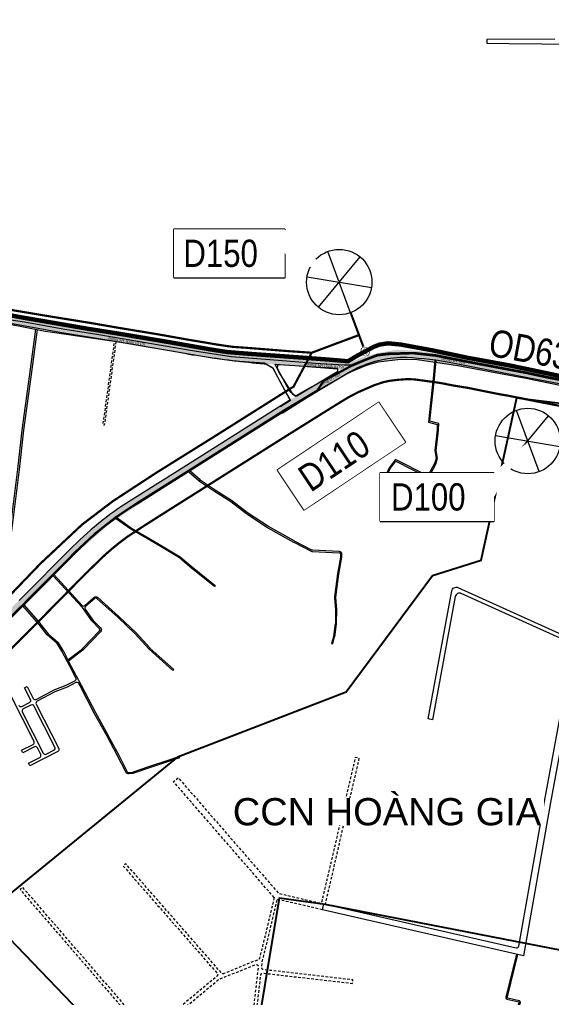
# Model space of a CAD drawing. Header units: metres. Extents: x 556238 to 587446, y 1177111 to 1219372.
# Drawn here: x 581753 to 582975, y 1201491 to 1203734 of the extents above; entities that cross this region are included whole.
import ezdxf
from ezdxf.enums import TextEntityAlignment as Align

# ---------------------------------------------------------------- set-up
doc = ezdxf.new("R2010")
doc.units = ezdxf.units.M
doc.header["$MEASUREMENT"] = 0
doc.set_wipeout_variables(frame=1)
for name, pattern in [('ACAD_ISO03W100', [30, 12, -18]), ('CONTINOUS', [0]), ('DASHED2', [0.375, 0.25, -0.125]), ('HIDDEN2', [4.7625, 3.175, -1.5875]), ('Xr_GT Ben Luc$0$ACAD_ISO05W100', [33, 24, -3, 0, -3, 0, -3]), ('Xr_Nen GT$0$MON', [10, 6, -4])]:
    doc.linetypes.add(name, pattern=pattern)
for name, color, linetype, lineweight in [('CNTV- GHI CHU', 7, 'Continuous', 13), ('CNTV-TEXT', 40, 'Continuous', 20), ('PHL_GHI CHU', 5, 'CONTINOUS', 40), ('PHL_TEXT HT', 5, 'CONTINOUS', 25), ('Pipe _Existing_PHL', 4, 'HIDDEN2', 30), ('Pipe Existing', 1, 'ACAD_ISO03W100', 60), ('PMV_TEXT', 3, 'CONTINOUS', 25), ('textsl', 250, 'Continuous', 20), ('Xr_Nen GT$0$DUONG BT-NEN BT', 38, 'Continuous', 0), ('Xr_Nen GT$0$DUONG NHUA', 38, 'Continuous', 0), ('Xr_Nen GT$0$DUONG_DA', 38, 'Xr_Nen GT$0$MON', 0), ('ống GĐ 1', 5, 'Continuous', 9)]:
    doc.layers.add(name, color=color, linetype=linetype, lineweight=lineweight)
for name, color, linetype in [('Diameter_Text', 2, 'Continuous'), ('DUONG GIAO THONG', 7, 'Continuous'), ('RANH XA', 7, 'Xr_GT Ben Luc$0$ACAD_ISO05W100'), ('van nhua 63', 8, 'Continuous'), ('VUNG CONG NGHIEP', 8, 'Continuous')]:
    doc.layers.add(name, color=color, linetype=linetype)
doc.styles.add('ARIAL', font='arial.ttf')
doc.styles.get("Standard").update_dxf_attribs({"font": 'arial.ttf'})
doc.styles.add('UTM', font='')
doc.styles.add('VNI-Helve-Condense_G', font='Vhelvcn.ttf')
doc.styles.add('Xr_Nen GT$0$Style-Times New Roman IF', font='times.ttf')
doc.styles.get('UTM').set_extended_font_data('UTM Swiss Condensed')

# ---------------------------------------------------------------- blocks, each defined once
blk = doc.blocks.new('JUNTION BASE')
at = {"layer": 'ống GĐ 1'}
blk.add_ellipse((-4.34, -3.36), major_axis=(-3, 0), ratio=0.775222, dxfattribs=at)
at = {"layer": 'textsl'}
blk.add_attdef('JUNTION', text='', height=1.5, dxfattribs=at).set_placement((-4.08, -3.46), align=Align.MIDDLE)
blk.add_wipeout([(-3.64, -1.1), (-3.54, -1.12), (-3.45, -1.14), (-3.33, -1.18), (-3.22, -1.21), (-3.12, -1.24), (-3.02, -1.28), (-2.9, -1.32), (-2.8, -1.37), (-2.68, -1.43), (-2.56, -1.49), (-2.48, -1.54), (-2.35, -1.63), (-2.27, -1.68), (-2.2, -1.74), (-2.13, -1.8), (-2.05, -1.87), (-1.98, -1.93), (-1.91, -2.01), (-1.84, -2.08), (-1.79, -2.15), (-1.74, -2.21), (-1.71, -2.26), (-1.68, -2.3), (-1.65, -2.34), (-1.61, -2.41), (-1.57, -2.48), (-1.53, -2.55), (-1.49, -2.64), (-1.45, -2.75), (-1.43, -2.81), (-1.4, -2.93), (-1.37, -3.03), (-1.36, -3.13), (-1.35, -3.22), (-1.34, -3.31), (-1.34, -3.41), (-1.35, -3.53), (-1.37, -3.69), (-1.4, -3.82), (-1.43, -3.92), (-1.46, -3.99), (-1.5, -4.1), (-1.57, -4.25), (-1.6, -4.31), (-1.65, -4.38), (-1.68, -4.44), (-1.71, -4.47), (-1.74, -4.52), (-1.77, -4.56), (-1.8, -4.6), (-1.83, -4.63), (-1.85, -4.66), (-1.89, -4.7), (-1.93, -4.74), (-2, -4.81), (-2.08, -4.89), (-2.14, -4.94), (-2.19, -4.99), (-2.26, -5.04), (-2.31, -5.08), (-2.37, -5.11), (-2.42, -5.15), (-2.45, -5.17), (-2.49, -5.19), (-2.52, -5.21), (-2.6, -5.26), (-2.65, -5.28), (-2.7, -5.31), (-2.75, -5.34), (-2.83, -5.37), (-2.91, -5.41), (-3.02, -5.45), (-3.09, -5.48), (-3.17, -5.51), (-3.26, -5.53), (-3.32, -5.55), (-3.38, -5.57), (-3.47, -5.59), (-3.55, -5.61), (-3.61, -5.62), (-3.68, -5.63), (-3.73, -5.64), (-3.81, -5.65), (-3.86, -5.66), (-3.92, -5.67), (-3.99, -5.67), (-4.07, -5.68), (-4.19, -5.69), (-4.27, -5.69), (-4.38, -5.69), (-4.43, -5.69), (-4.48, -5.69), (-4.58, -5.68), (-4.7, -5.67), (-4.81, -5.66), (-4.94, -5.64), (-5, -5.63), (-5.12, -5.61), (-5.22, -5.59), (-5.33, -5.56), (-5.42, -5.53), (-5.61, -5.47), (-5.7, -5.44), (-5.79, -5.4), (-5.88, -5.36), (-5.94, -5.33), (-6.02, -5.29), (-6.12, -5.24), (-6.23, -5.17), (-6.3, -5.12), (-6.44, -5.03), (-6.5, -4.98), (-6.56, -4.93), (-6.63, -4.87), (-6.68, -4.82), (-6.73, -4.78), (-6.78, -4.73), (-6.82, -4.67), (-6.87, -4.62), (-6.92, -4.56), (-6.97, -4.49), (-7.02, -4.42), (-7.06, -4.36), (-7.14, -4.21), (-7.17, -4.15), (-7.21, -4.06), (-7.23, -3.99), (-7.26, -3.91), (-7.28, -3.83), (-7.31, -3.72), (-7.34, -3.52), (-7.34, -3.44), (-7.34, -3.36), (-7.34, -3.29), (-7.34, -3.21), (-7.32, -3.09), (-7.29, -2.93), (-7.26, -2.83), (-7.23, -2.73), (-7.19, -2.63), (-7.14, -2.53), (-7.08, -2.41), (-7.02, -2.32), (-6.92, -2.18), (-6.87, -2.11), (-6.8, -2.03), (-6.72, -1.94), (-6.64, -1.87), (-6.54, -1.78), (-6.45, -1.71), (-6.34, -1.63), (-6.24, -1.56), (-6.17, -1.52), (-5.99, -1.42), (-5.82, -1.34), (-5.69, -1.29), (-5.6, -1.25), (-5.48, -1.21), (-5.36, -1.17), (-5.27, -1.15), (-5.16, -1.13), (-4.99, -1.09), (-4.86, -1.07), (-4.75, -1.06), (-4.65, -1.05), (-4.55, -1.04), (-4.42, -1.04), (-4.34, -1.04), (-4.17, -1.04), (-4.04, -1.05), (-3.94, -1.06), (-3.84, -1.07), (-3.71, -1.09)])
blk = doc.blocks.new('GT CHINH')
at = {"layer": 'DUONG GIAO THONG', "color": 9, "ltscale": 0.1, "const_width": 17.5}
blk.add_lwpolyline([(16311.3, 3851), (16377.5, 3840.8), (16434.3, 3830.3), (16471.2, 3823.9), (16587.1, 3803.6), (16668.3, 3789.5), (16720.8, 3782.9), (16854.4, 3759.8), (16946, 3753.3), (17016.4, 3749.1), (17120.2, 3739.6), (17152.3, 3753), (17191.9, 3763.2), (17228, 3769.5), (17274, 3767.3), (17361.8, 3754.2), (17479.9, 3732.2), (17635.6, 3700.9)], dxfattribs=at)
at = {"layer": 'DUONG GIAO THONG', "color": 9, "ltscale": 5, "const_width": 17.5}
blk.add_lwpolyline([(17726.6, 3682.4), (17510.9, 3723.6), (17357.4, 3752.9), (17301.5, 3762.1), (17243.5, 3765.8), (17187.4, 3760.8), (17121.6, 3735.3), (17036.3, 3686.1), (16857.2, 3575), (16689.1, 3469), (16566.8, 3388.9), (16489.6, 3321.5), (16366.3, 3197.5), (16210.7, 3043.5), (16116.5, 2950.9), (16032.2, 2867.9), (15817, 2634), (15489.6, 2258.2), (15304.7, 2046.4), (14984.9, 1681.4), (14545.7, 1173.5), (14299.7, 892.5), (14082.3, 644.4)], dxfattribs=at)
blk = doc.blocks.new('DONG HO')
at = {"lineweight": 0, "ltscale": 5}
for points in [[(-37.5, -65), (37.5, 65)], [(37.5, -65), (-37.5, 65)], [(-75, 0), (75, 0)]]:
    blk.add_lwpolyline(points, dxfattribs=at)
blk.add_circle((0, 0), 75, dxfattribs=at)

msp = doc.modelspace()

# ---------------------------------------------------------------- linework, layer by layer
at = {"layer": 'Xr_Nen GT$0$DUONG BT-NEN BT', "flags": 128}
for points in [[(582706.82554, 1202952.77327), (582702.972, 1202910.84487), (582696.54132, 1202855.26472), (582691.90599, 1202810.49436), (582712.45841, 1202805.04987), (582712.03643, 1202792.8245), (582706.74572, 1202745.45248), (582709.94654, 1202728.02448), (582706.91772, 1202717.23906), (582690.71898, 1202687.15756), (582616.29162, 1202725.06935), (582601.85521, 1202706.00431), (582587.73514, 1202674.75117), (582590.46907, 1202673.51599), (582604.45036, 1202704.46198), (582617.16744, 1202721.25644), (582691.97011, 1202683.15347), (582709.71633, 1202716.10868), (582713.02276, 1202727.88266), (582709.77629, 1202745.55922), (582715.03067, 1202792.60594), (582715.53915, 1202807.33724), (582695.15425, 1202812.73735), (582699.52351, 1202854.93783), (582705.95617, 1202910.53514), (582709.79922, 1202952.34935)], [(581976.40875, 1202591.57497), (582010.59458, 1202567.69445), (582049.70738, 1202544.47713), (582083.86365, 1202524.74875), (582121.94644, 1202502.0831), (582146.42429, 1202481.05477), (582202.6102, 1202435.70866), (582200.72607, 1202433.37413), (582144.50431, 1202478.74916), (582120.18873, 1202499.6381), (582082.34619, 1202522.16076), (582048.19143, 1202541.88827), (582008.96769, 1202565.17144), (581973.8382, 1202589.71115)]]:
    msp.add_lwpolyline(points, dxfattribs=at)
for points in [[(582141.73971, 1202697.02232), (582165.69669, 1202675.97012, 0.0332667449), (582166.38216, 1202675.4442), (582200.88233, 1202652.4476, 0.0046109063), (582200.98269, 1202652.38204), (582238.13756, 1202628.59373, -0.0208142623), (582238.37611, 1202628.42661), (582274.75343, 1202600.61517, 0.0172044313), (582275.11782, 1202600.35595), (582322.81002, 1202568.84145, 0.0186901437), (582323.22503, 1202568.58897), (582382.58656, 1202535.44917, 0.008359652), (582382.77807, 1202535.34642), (582422.94312, 1202514.65342, 0.1081394778), (582425.62863, 1202513.93818), (582487.02526, 1202511.18272, -0.4235750885), (582490.35804, 1202507.41803), (582489.90166, 1202501.47993, -0.0227520463), (582489.86285, 1202501.16394), (582483.33568, 1202462.60731, 0.0085322322), (582483.30239, 1202462.388), (582476.25716, 1202409.95643, 0.0537121011), (582476.22061, 1202408.56442), (582478.54749, 1202379.92598, -0.0224008366), (582478.55886, 1202379.61274), (582478.30022, 1202349.24302, -0.0349590037), (582478.26193, 1202348.7557), (582473.78669, 1202318.79934, -0.0292534549), (582473.70268, 1202318.39886), (582469.43775, 1202302.70044), (582472.33281, 1202301.91391), (582476.59774, 1202317.61233, 0.0292534549), (582476.75376, 1202318.35608), (582481.229, 1202348.31244, 0.0349590037), (582481.30011, 1202349.21747), (582481.55875, 1202379.58719, 0.0224008365), (582481.53764, 1202380.16893), (582479.21076, 1202408.80737, -0.0537121011), (582479.23044, 1202409.55692), (582486.27567, 1202461.98848, -0.0085322322), (582486.29359, 1202462.10657), (582492.82077, 1202500.6632, 0.0227520463), (582492.89284, 1202501.25003), (582493.34922, 1202507.18814, 0.4235750885), (582487.15976, 1202514.1797), (582425.76313, 1202516.93516, -0.1081394778), (582424.31709, 1202517.32029), (582384.15204, 1202538.01329, -0.008359652), (582384.04892, 1202538.06862), (582324.68739, 1202571.20842, -0.0186901437), (582324.46393, 1202571.34437), (582276.77172, 1202602.85887, -0.0172044313), (582276.57551, 1202602.99845), (582240.19819, 1202630.80989, 0.0208142623), (582239.75516, 1202631.12026), (582202.60029, 1202654.90857, -0.0046109063), (582202.54625, 1202654.94387), (582168.04608, 1202677.94047, -0.0332667449), (582167.67698, 1202678.22366), (582144.39108, 1202698.68615)], [(581864.13135, 1202265.37374), (581897.44478, 1202290.83219, 0.0369040656), (581897.83052, 1202291.17484), (581937.0775, 1202331.59174, 0.4082637945), (581937.05542, 1202336.4908), (581919.99819, 1202353.74263, -0.0419397982), (581919.30037, 1202354.57805), (581897.61104, 1202385.47462, 0.0929083915), (581896.29289, 1202386.76164, -0.0601524234), (581895.10941, 1202387.77542), (581830.38774, 1202458.32875)], [(581832.50463, 1202460.45902), (581897.32013, 1202389.80341, 0.4074866843), (581902.20528, 1202389.53644), (581924.0839, 1202408.69816, -0.3802789555), (581932.72174, 1202408.63348), (581981.27333, 1202364.80908, -0.0058596822), (581981.38522, 1202364.70569), (582020.84609, 1202327.37183, -0.0196472406), (582021.20295, 1202327.00659), (582052.1561, 1202292.73119, 0.027160905), (582052.4257, 1202292.46343), (582107.44673, 1202243.45456), (582105.45134, 1202241.21438), (582050.4303, 1202290.22325, -0.027160905), (582049.92962, 1202290.72052), (582018.97647, 1202324.99592, 0.0196472406), (582018.78432, 1202325.19259), (581979.32344, 1202362.52645, 0.0058596822), (581979.26319, 1202362.58212), (581930.71161, 1202406.40651, 0.3802789555), (581926.06047, 1202406.44134), (581904.97617, 1202387.97532, 0.3831447079), (581904.17812, 1202381.34117), (581921.75576, 1202356.30172, 0.0419397982), (581922.13151, 1202355.85188), (581939.18874, 1202338.60006, -0.4082637945), (581939.22974, 1202329.5018), (581899.98276, 1202289.0849, -0.0369040656), (581899.26638, 1202288.44854), (581865.54628, 1202262.67931)], [(582893.92198, 1201590.15767), (582869.66681, 1201491.41469, 0.4160803552), (582872.25251, 1201487.17557), (582899.38528, 1201480.69365, -0.4178454689), (582899.75394, 1201480.08515), (582863.34983, 1201335.63966, -0.0022880502), (582863.34869, 1201335.63523), (582836.91306, 1201234.65223, 0.016853915), (582836.86104, 1201234.42215), (582823.39649, 1201163.88927, 0.0207476363), (582823.35392, 1201163.60206), (582815.43999, 1201088.97357)], [(582896.84664, 1201589.48789), (582872.94031, 1201492.16505, 0.4160803552), (582874.41785, 1201489.7427), (582900.08236, 1201483.61154, -0.4178454688), (582902.66298, 1201479.35199), (582866.25886, 1201334.9065, -0.0022880502), (582866.25089, 1201334.87548), (582839.81526, 1201233.89249, 0.016853915), (582839.80783, 1201233.85962), (582826.34327, 1201163.32673, 0.0207476363), (582826.33719, 1201163.2857), (582818.41196, 1201088.55065)]]:
    msp.add_lwpolyline(points, format="xyb", dxfattribs=at)
at = {"layer": 'Xr_Nen GT$0$DUONG NHUA', "flags": 128}
for points in [[(582981.97206, 1203688.96988), (582825.74344, 1203688.56679), (582825.94506, 1203679.70103), (582876.89891, 1203679.2005), (582952.37706, 1203678.89458), (583048.89679, 1203677.97568, -0.3373999867)], [(581789.58922, 1203023.6766), (581775.85236, 1202920.3846, -0.000574307), (581775.85144, 1202920.37777), (581758.54826, 1202792.51782, 0.0062803064), (581758.52687, 1202792.34329), (581748.6692, 1202702.58908, -0.0037702894), (581748.66392, 1202702.54415), (581734.11404, 1202586.25578, -0.0037353896), (581734.10814, 1202586.21135), (581722.72577, 1202505.0964, -0.0011989192), (581722.72373, 1202505.08216), (581718.65679, 1202477.07629, 0.0181507409), (581718.60208, 1202476.5712), (581714.75954, 1202423.00696, -0.0272959664), (581714.71834, 1202422.68226), (581705.96117, 1202374.76766, 0.2086727148), (581707.24127, 1202369.31693), (581712.80598, 1202361.8758)], [(581793.53002, 1203022.9666), (581779.81745, 1202919.85728, -0.000574307), (581779.81531, 1202919.84135), (581762.51213, 1202791.98139, 0.0062803064), (581762.50296, 1202791.90659), (581752.64529, 1202702.15239, -0.0037702894), (581752.63298, 1202702.04754), (581738.08309, 1202585.75918, -0.0037353896), (581738.06933, 1202585.6555), (581726.68696, 1202504.54055, -0.0011989192), (581726.68221, 1202504.50732), (581722.61527, 1202476.50145, 0.0181507409), (581722.59182, 1202476.28498), (581718.74928, 1202422.72075, -0.0272959664), (581718.65316, 1202421.96311), (581709.89599, 1202374.0485, 0.2086727148), (581710.44461, 1202371.71248), (581715.67547, 1202364.71776)], [(581731.24164, 1203035.50268, 0.016097196), (581823.74977, 1203017.89066), (581991.4744, 1202993.046), (582132.4232, 1202968.54829, 0.0161710913), (582278.63916, 1202947.98095, 0.0097046267), (582314.9129, 1202944.78063), (582318.25679, 1202944.55811, -0.110460671), (582319.51297, 1202944.18806), (582332.69117, 1202936.87707, -0.1432125015), (582333.87526, 1202935.67964), (582372.9064, 1202863.43023, -0.4012868914), (582371.80843, 1202859.43064), (582352.95485, 1202848.13835), (582136.62135, 1202711.48528), (582016.74856, 1202636.26061, 0.0608302598), (581875.82025, 1202525.28778), (581752.54051, 1202401.22917)], [(583032.65581, 1202891.1852), (582947.81918, 1202907.33649), (582837.41442, 1202928.45341), (582748.40457, 1202945.65934, 0.0381372123), (582642.05139, 1202958.82881, 0.11267922), (582527.59668, 1202934.27066), (582512.21104, 1202926.07318), (582360.8, 1202835.386), (582144.598, 1202698.816), (582024.61148, 1202623.51996, 0.0608686591), (581886.43978, 1202514.73492), (581763.118, 1202390.634), (581628.435, 1202257.243), (581429.107, 1202061.129), (581214.137, 1201827.51), (581045.709, 1201634.661), (580891.90044, 1201457.67471)], [(582356.56176, 1202831.18084), (582451.83037, 1202891.6509), (582505.69554, 1202922.22879), (582528.85374, 1202932.69064), (582551.76553, 1202941.92171), (582576.31312, 1202949.08332), (582627.64289, 1202955.38988), (582666.01476, 1202954.61582), (582759.42166, 1202940.3554), (582857.64771, 1202922.34511), (582915.67457, 1202911.42527), (582997.21327, 1202894.43299), (583108.84278, 1202873.3874, -0.2004383225), (583124.902, 1202862.82046), (583123.89088, 1202846.50389), (583108.26547, 1202756.05482), (583091.80368, 1202668.30064), (583080.44967, 1202604.31722)], [(583017.954, 1202304.5395), (582767.50262, 1202417.71659, 0.48650014), (582753.55355, 1202410.43411), (582700.98686, 1202128.07873), (582691.15578, 1202129.909), (582745.86708, 1202423.78384, -0.48650014), (582759.81614, 1202431.06632), (583015.05301, 1202315.72671, 0.4879331423)], [(581763.46895, 1202390.98717), (581800.57716, 1202348.44599, -0.0130758764), (581800.79383, 1202348.18408), (581819.01597, 1202324.94557, 0.0459102084), (581819.45633, 1202324.47923), (581840.75426, 1202305.71295, -0.0727933567), (581841.97166, 1202304.27688), (581852.76986, 1202286.97066, -0.0185753058), (581853.01004, 1202286.55185), (581871.98787, 1202250.41272, 0.000992114), (581871.99435, 1202250.40044), (581894.70823, 1202207.56069, -0.0024876006), (581894.73824, 1202207.5034), (581927.43934, 1202144.31588, 0.0078549208), (581927.49141, 1202144.21903), (581956.87749, 1202091.55869, -0.0052343987), (581956.94255, 1202091.43916), (581980.0353, 1202047.9407, -0.0012576902), (581980.05056, 1202047.91178), (582000.61202, 1202008.7064, 0.3044723516), (582004.04167, 1202006.84759), (582011.88157, 1202007.59022, 0.0576397301), (582012.66825, 1202007.75756), (582050.29214, 1202020.42424, -0.0009624431), (582050.31587, 1202020.43217), (582094.0675, 1202034.97456, 0.0007001834), (582094.07679, 1202034.97767), (582119.19079, 1202043.40336), (582120.14501, 1202040.55917), (582095.03102, 1202032.13347, -0.0007001834), (582095.01375, 1202032.1277), (582051.26213, 1202017.58532, 0.0009624431), (582051.24935, 1202017.58104), (582013.62546, 1202004.91437, -0.0576397301), (582012.16448, 1202004.60359), (582004.32457, 1202003.86096, -0.3044723516), (581997.95523, 1202007.31303), (581977.39378, 1202046.51841, 0.0012576901), (581977.38556, 1202046.53398), (581954.29281, 1202090.03245, 0.0052343987), (581954.25777, 1202090.09681), (581924.87169, 1202142.75715, -0.0078549208), (581924.77499, 1202142.93702), (581892.0739, 1202206.12453, 0.0024876006), (581892.05774, 1202206.15538), (581889.51409, 1202210.95285, 0.4120590993), (581882.78701, 1202213.04528), (581862.44273, 1202202.44975), (581834.58167, 1202191.92117), (581793.48808, 1202170.24074, 0.4098910172), (581791.36494, 1202163.55095), (581843.03928, 1202061.99708, -0.4142135624), (581840.85052, 1202055.27329), (581776.68203, 1202022.622), (581773.73426, 1202028.41516), (581799.61624, 1202041.58486, 0.4142135624), (581801.805, 1202048.30865), (581794.03238, 1202063.58392, 0.4142135624), (581787.3086, 1202065.77267), (581760.70223, 1202052.23438), (581757.75446, 1202058.02754), (581784.36083, 1202071.56583, 0.4142135624), (581786.54958, 1202078.28962), (581731.52476, 1202186.42808)], [(581751.90353, 1202160.71123, 0.4142135624), (581758.62732, 1202158.52248), (581776.41497, 1202167.57349, 0.4142135624), (581778.60372, 1202174.29727), (581764.86012, 1202201.30713), (581770.65327, 1202204.2549), (581784.56165, 1202176.92123, 0.41854936), (581791.35105, 1202174.76647), (581832.52344, 1202196.48847), (581860.39698, 1202207.02177), (581880.37948, 1202217.42889, 0.4163713126), (581882.48737, 1202224.20567), (581869.34386, 1202248.99513, -0.000992114), (581869.33182, 1202249.01794), (581850.35399, 1202285.15708, 0.0185753058), (581850.22466, 1202285.38259), (581839.42646, 1202302.68881, 0.0727933567), (581838.77094, 1202303.46208), (581817.47301, 1202322.22835, -0.0459102084), (581816.65521, 1202323.09441), (581798.43307, 1202346.33293, 0.0130758764), (581798.3164, 1202346.47395), (581761.33577, 1202388.86886)], [(583031.84252, 1202260.2245), (582972.65699, 1201938.2619), (582909.9804, 1201586.48012), (582448.63015, 1201692.1343), (582451.7554, 1201705.78102), (582893.65831, 1201604.58048, 0.4285829884), (582899.69695, 1201608.57728), (582958.88077, 1201940.75535), (583018.07025, 1202262.73939)]]:
    msp.add_lwpolyline(points, format="xyb", dxfattribs=at)
for points in [[(581588.88336, 1203047.83578), (581675.72058, 1203046.42502), (581698.04353, 1203044.12204), (581845.89405, 1203016.8837), (581977.27036, 1202995.57187), (582195.575, 1202958.51553), (582246.66689, 1202951.37862), (582314.68401, 1202946.9902), (582335.59798, 1202934.36248), (582349.51047, 1202907.01191), (582375.19915, 1202860.2773), (582352.22309, 1202845.54509)], [(583068.16422, 1202895.27663), (582967.45169, 1202914.55779), (582912.37265, 1202926.26346), (582790.20622, 1202949.17255), (582708.81932, 1202964.95296), (582657.24371, 1202970.70088), (582599.07927, 1202968.69627), (582574.48176, 1202965.62408), (582552.66135, 1202957.5968), (582514.11294, 1202941.52329), (582498.86132, 1202941.15161), (582432.72593, 1202945.50148), (582327.8394, 1202953.69234), (582239.28322, 1202960.88657), (582154.6693, 1202973.50862), (582078.73664, 1202986.71972), (581930.394, 1203011.77405), (581857.41275, 1203023.39791), (581764.41614, 1203040.06186), (581660.17331, 1203055.44223), (581589.16623, 1203056.78745)]]:
    msp.add_lwpolyline(points, dxfattribs=at)
for points in [[(582385.35197, 1202940.40145), (582483.2265, 1202933.11642), (582483.2265, 1202925.38113), (582419.16451, 1202888.38813), (582390.11168, 1202871.4419, -0.4651741207), (582381.59353, 1202874.48156), (582348.1831, 1202925.89757), (582339.98837, 1202943.58923)], [(582386.46744, 1202870.49748), (582374.28632, 1202880.3037, -0.0997496869), (582373.52811, 1202881.21464), (582346.15165, 1202931.89042, -0.1302366401), (582345.79189, 1202933.38449), (582345.94517, 1202940.12953, -0.4184087887), (582349.05544, 1202943.05932), (582349.03661, 1202943.06002, 0.0038465545), (582349.03661, 1202943.06002), (582480.7405, 1202934.66029, -0.41724401), (582483.54134, 1202931.44449), (582483.26128, 1202927.66814, -0.2439550125), (582481.81099, 1202925.31634), (582389.89019, 1202870.26066, -0.3141222185)], [(581759.38633, 1202146.00553), (581807.59816, 1202051.25642, 0.4142135624), (581814.32195, 1202049.06766), (581832.1096, 1202058.11867, 0.4142135624), (581834.29835, 1202064.84246), (581786.08653, 1202159.59157, 0.4142135624), (581779.36274, 1202161.78033), (581761.57509, 1202152.72932, 0.4142135624)]]:
    msp.add_lwpolyline(points, format="xyb", close=True, dxfattribs=at)
at = {"layer": 'Xr_Nen GT$0$DUONG_DA', "flags": 128}
for points in [[(581974.37151, 1202995.57941), (581959.01497, 1202883.88934), (581947.8188, 1202803.61454), (581944.84756, 1202804.02895), (581956.04333, 1202884.30087), (581971.40373, 1202996.01902)], [(582310.61105, 1201572.75126), (582310.61105, 1201572.75126), (582345.08778, 1201715.84662)], [(582448.63015, 1201692.1343), (582345.08778, 1201715.84662)]]:
    msp.add_lwpolyline(points, dxfattribs=at)
for points in [[(582337.8671, 1201720.03132), (582106.83859, 1201985.96747), (582117.4074, 1201995.14899), (582348.18706, 1201729.49928), (582442.07099, 1201708.01229, 0.4131655219), (582448.05645, 1201711.75333), (582524.91604, 1202042.13635), (582532.70796, 1202040.32365), (582454.71948, 1201705.08808)], [(582337.8671, 1201720.03132), (582304.39777, 1201581.11717, -0.2418201643), (582301.41608, 1201577.65491), (582222.58428, 1201545.68245, -0.3192816485), (582216.9457, 1201547.01932), (581997.22711, 1201797.58601), (581991.21213, 1201792.31155), (582206.88331, 1201546.36051, -0.42241185), (582206.31429, 1201539.21407), (582075.90264, 1201431.14401, -0.4069315375), (582027.44356, 1201435.225), (581760.39304, 1201743.51373), (581754.34624, 1201738.27578), (582021.39676, 1201429.98705, 0.4070194235), (582080.99822, 1201424.97674), (582209.56365, 1201531.51687, -0.0768211463), (582210.87479, 1201532.30039), (582294.36174, 1201566.16089, -0.5692829988), (582301.20849, 1201560.95867), (582273.70339, 1201320.74572), (582281.65146, 1201319.83564), (582307.12111, 1201542.27217, -0.4142135624), (582312.65745, 1201546.67092), (582517.51121, 1201523.21455), (582518.42129, 1201531.16262), (582313.56752, 1201554.61898, -0.4142135624), (582309.16878, 1201560.15532), (582310.61105, 1201572.75126)]]:
    msp.add_lwpolyline(points, format="xyb", dxfattribs=at)
msp.add_lwpolyline([(582220.31969, 1201536.13104), (582220.31969, 1201536.13104)], close=True, dxfattribs=at)

# ---------------------------------------------------------------- texts
at = {"layer": 'Xr_Nen GT$0$DUONG NHUA', "char_height": 6, "attachment_point": 1, "style": 'Xr_Nen GT$0$Style-Times New Roman IF'}
for s, insert, rotation in [('đường Mỹ Hạnh (ĐT9)', (581957.05087, 1203006.77991), 350.24757127), ('đường ĐT 824', (582722.76956, 1202960.00966), 349.55177953), ('đường Mỹ Hạnh (ĐT9)', (582412.17135, 1202946.53019), 355.53157164), ('đường ĐT 824', (582440.5848, 1202897.60901), 28.7628578)]:
    msp.add_mtext_dynamic_manual_height_columns(s, width=101.0570395, gutter_width=5, heights=[0], dxfattribs=dict(at, insert=insert, rotation=rotation))

# ---------------------------------------------------------------- next in the draw order: block references
at = {"layer": 'DUONG GIAO THONG'}
msp.add_blockref('GT CHINH', (565391.56753, 1199198.47471), dxfattribs=at)

# ---------------------------------------------------------------- next in the draw order: linework, layer by layer
at = {"layer": 'PMV_TEXT', "color": 7}
for points in [[(582107.70795, 1203142.62439), (582362.24531, 1203142.62439), (582362.24531, 1203252.62439), (582107.70795, 1203252.62439)], [(582581.10088, 1202583.76553), (582842.35212, 1202583.76553), (582842.35212, 1202693.76553), (582581.10088, 1202693.76553)]]:
    msp.add_lwpolyline(points, close=True, dxfattribs=at)
at = {"layer": 'VUNG CONG NGHIEP', "ltscale": 5}
msp.add_polyline3d([(583232.22875, 1202825.46737, 0), (583263.82763, 1202604.44365, 0), (583136.08761, 1201571.48523, 0), (582455.19598, 1201703.95287, 0), (582349.58108, 1201718.77955, 0), (582284.54073, 1201326.89317, 0), (581982.37557, 1201363.21652, 0), (581675.1671, 1201682.35362, 0), (582117.96027, 1202044.01265, 0), (582502.9827, 1202191.7641, 0), (582701.29298, 1202459.01264, 0), (582813.16745, 1202494.38121, 0), (582894.76714, 1202866.47045, 0), (583232.22875, 1202825.46737, 0)], close=True, dxfattribs=at)

# ---------------------------------------------------------------- next in the draw order: block references
at = {"layer": 'PHL_GHI CHU', "color": 5, "linetype": 'DASHED2', "rotation": 350.4839075421438}
for p in [(582487.22916, 1203131.9777), (582920.13992, 1202767.40839)]:
    msp.add_blockref('DONG HO', p, dxfattribs=at)
at = {"layer": 'van nhua 63', "ltscale": 50, "xscale": 3.495496964329035, "yscale": 3.495496964329035, "zscale": 3.495496964329035, "rotation": 298.2389741491421}
msp.add_blockref('JUNTION BASE', (582564.3092, 1202964.82704), dxfattribs=at).add_auto_attribs({'JUNTION': 'DMA'})

# ---------------------------------------------------------------- next in the draw order: texts
at = {"layer": 'Diameter_Text', "color": 1, "style": 'UTM'}
msp.add_text('OD630', height=62.5, rotation=349.63874501, dxfattribs=at).set_placement((582823.99274, 1202945.19013, -1.937), align=Align.BOTTOM_LEFT)

# ---------------------------------------------------------------- next in the draw order: linework, layer by layer
at = {"layer": 'Pipe _Existing_PHL', "color": 5, "linetype": 'DASHED2', "ltscale": 500, "const_width": 5, "flags": 128}
for points in [[(578621.9766, 1203523.17916), (578669.13791, 1203521.18088), (578707.34932, 1203518.62651), (578725.89174, 1203516.33597), (578751.70812, 1203511.15763), (578769.12598, 1203505.93196), (578783.4415, 1203498.63243), (578797.1853, 1203488.75869), (578811.7291, 1203475.55811), (578841.08339, 1203449.45325), (578859.69926, 1203433.43884), (578886.63073, 1203414.42712), (578898.66959, 1203406.54273), (578914.49562, 1203397.03721), (578922.86966, 1203392.3521), (578937.47068, 1203386.02803), (578946.08561, 1203383.31882), (578973.47789, 1203377.88157), (579025.08117, 1203368.21303), (579080.5357, 1203358.85164), (579102.65566, 1203354.42297), (579115.38334, 1203352.3435), (579160.04406, 1203343.01256), (579219.18229, 1203326.27791), (579281.96792, 1203308.62369), (579323.35517, 1203297.91191), (579341.71278, 1203293.62706), (579387.80651, 1203283.18023), (579448.46907, 1203270.25524), (579496.7001, 1203262.1471), (579550.41915, 1203252.98304), (579600.99475, 1203243.46057), (579632.32236, 1203238.02631), (579650.76815, 1203235.11988), (579661.12686, 1203233.90221), (579673.65071, 1203232.45025), (579720.09367, 1203226.89073), (579778.72197, 1203220.11732), (579834.92842, 1203215.13203), (579904.76372, 1203208.18552), (579949.67048, 1203204.2913), (580000.84895, 1203199.55127), (580047.10002, 1203195.21216), (580111.39855, 1203188.86401), (580162.81875, 1203184.37322), (580205.51029, 1203181.37312), (580264.65346, 1203177.49268), (580298.38194, 1203175.39086), (580315.75502, 1203174.65007), (580365.61876, 1203172.41829), (580407.10589, 1203170.48831), (580455.13995, 1203169.0731), (580493.2691, 1203167.54911), (580504.05258, 1203166.53888), (580515.71696, 1203165.42119), (580529.73553, 1203161.57785), (580566.12118, 1203151.68806), (580625.64228, 1203135.34609), (580668.6807, 1203123.44251), (580694.03458, 1203116.21596), (580718.00607, 1203109.38343), (580769.13988, 1203096.17873), (580827.25903, 1203080.70623), (580859.34, 1203071.7582), (580868.37198, 1203068.62957), (580875.3706, 1203066.27949), (580915.86863, 1203055.38552), (580943.52107, 1203047.4398), (580951.05637, 1203046.74699), (580962.62045, 1203047.03263), (580967.81926, 1203047.63361), (580971.73606, 1203048.26573), (580984.81032, 1203051.58373), (580997.47899, 1203055.26775), (581027.30966, 1203066.70836), (581050.57772, 1203074.6434), (581070.12443, 1203080.27627), (581086.63042, 1203082.62392), (581099.3803, 1203083.03159), (581172.90651, 1203078.78286), (581247.90566, 1203075.15943), (581297.69965, 1203074.68394), (581376.8391, 1203075.12061), (581459.73243, 1203076.57285), (581486.12172, 1203076.5585), (581556.5815, 1203076.78447), (581631.64421, 1203078.01926), (581653.84685, 1203078.60545), (581664.57916, 1203078.23202), (581681.27155, 1203076.46704), (581697.56482, 1203074.60758), (581743.43916, 1203066.47844), (581829.69137, 1203052.14074), (581917.63982, 1203037.94629), (581972.73609, 1203028.40587), (582073.67539, 1203011.68841), (582139.80618, 1202999.92852), (582181.69375, 1202992.97148), (582203.96282, 1202989.09702), (582223.74548, 1202986.04892), (582243.13522, 1202983.38679), (582273.91976, 1202981.25458), (582362.69601, 1202974.15523), (582423.90637, 1202969.89631), (582532.6077, 1203010.50327)], [(582542.60823, 1202983.73273), (582513.47498, 1203061.71992)]]:
    msp.add_lwpolyline(points, dxfattribs=at)
at = {"layer": 'RANH XA', "color": 210, "ltscale": 5, "const_width": 10, "flags": 128}
msp.add_lwpolyline([(571893.04626, 1203945.43776), (571893.2337, 1203927.84527), (571893.27241, 1203880.43489), (571893.28362, 1203865.96713), (571890.63556, 1203808.29271), (571890.14103, 1203797.51937), (571862.52023, 1203795.88706), (571861.59901, 1203788.83893), (571858.69485, 1203766.67812), (571852.99761, 1203723.20503), (571833.62725, 1203722.09819), (571831.92149, 1203721.63352), (571841.60512, 1203712.66459), (571891.77157, 1203666.89086), (571918.04344, 1203636.48476), (571957.4114, 1203599.63273), (571984.03144, 1203570.54348), (571997.30929, 1203556.33186), (572009.57765, 1203533.33672), (572036.77381, 1203476.84725), (572061.13582, 1203419.22905), (572083.10792, 1203368.70715), (572105.76938, 1203319.19633), (572128.02259, 1203278.85145), (572147.52092, 1203238.30243), (572167.86505, 1203197.74932), (572187.57637, 1203157.61668), (572207.50376, 1203118.34132), (572218.67602, 1203095.19894), (572228.90165, 1203073.33162), (572248.38603, 1203028.75256), (572267.23909, 1202984.38602), (572289.26455, 1202936.83137), (572303.67095, 1202895.02424), (572318.23896, 1202872.08744), (572325.3944, 1202855.52651), (572326.56329, 1202845.06799), (572328.02355, 1202844.09561), (572328.95087, 1202843.49745), (572393.33655, 1202801.94175), (572427.4454, 1202779.92645), (572450.51236, 1202765.03883), (572459.36226, 1202759.33625), (572472.35162, 1202750.96605), (572525.98104, 1202716.40937), (572530.63258, 1202713.41256), (572534.27892, 1202711.05408), (572539.96054, 1202707.37788), (572562.20075, 1202692.5143), (572588.72192, 1202674.78979), (572615.38981, 1202656.96594), (572629.73686, 1202647.37867), (572662.35071, 1202623.20758), (572679.19902, 1202610.72278), (572679.21365, 1202610.71195), (572705.53588, 1202592.45186), (572805.86774, 1202523.93955), (572795.75574, 1202499.5331), (572883.55026, 1202441.46942), (572991.80743, 1202385.1528), (573081.0731, 1202341.45824), (573119.44715, 1202328.43041), (573158.88984, 1202312.52461), (573228.42399, 1202272.47199), (573251.46149, 1202261.04269), (573288.33289, 1202247.62068), (573299.01342, 1202234.24835), (573313.92505, 1202224.95764), (573356.52236, 1202214.45682), (573398.12705, 1202206.45088), (573500.36742, 1202185.72107), (573556.7003, 1202175.52226), (573610.51888, 1202162.94221), (573626.76659, 1202160.69059), (573624.11774, 1202164.95715), (573615.79874, 1202180.78307), (573606.7443, 1202208.50807), (573598.72138, 1202234.91383), (573590.16107, 1202262.32969), (573578.8538, 1202292.34274), (573569.31261, 1202324.57091), (573562.83697, 1202345.972), (573551.27099, 1202376.47758), (573533.73496, 1202428.66993), (573522.87886, 1202458.78785), (573520.13071, 1202478.70907), (573519.26719, 1202497.84482), (573518.71529, 1202516.04701), (573516.10491, 1202552.07419), (573516.13974, 1202566.17387), (573514.6953, 1202589.33513), (573514.07384, 1202612.56134), (573508.51192, 1202697.46262), (573505.01922, 1202787.0907), (573502.02941, 1202876.71554), (573499.52951, 1202966.33917), (573496.04275, 1203057.94579), (573492.06835, 1203150.0515), (573486.60631, 1203242.15789), (573483.63217, 1203339.70488), (573480.69111, 1203450.62373), (573480.14391, 1203529.35104), (573477.75653, 1203620.36008), (573472.40686, 1203701.67468), (573468.72643, 1203776.36266), (573476.50966, 1203780.81239), (573495.46052, 1203792.2169), (573544.01198, 1203850.67441), (573596.75309, 1203912.20583), (573633.37803, 1203954.38755), (573678.16769, 1204004.48524), (573726.71362, 1204060.30133), (573772.38253, 1204112.60532), (573820.49146, 1204167.97157), (573866.60636, 1204220.71534), (573915.5902, 1204276.53029), (573966.55801, 1204334.53882), (574012.90239, 1204389.91939), (574059.45199, 1204441.77225), (574111.52898, 1204501.97649), (574146.61915, 1204543.29212), (574195.60635, 1204600.8656), (574242.61058, 1204656.24548), (574248.43803, 1204662.62558), (574253.70857, 1204664.952), (574259.00115, 1204667.29636), (574268.37017, 1204671.81413), (574294.49999, 1204683.87466), (574327.69922, 1204697.56732), (574355.19664, 1204708.78367), (574406.38212, 1204728.29846), (574463.73464, 1204748.40784), (574516.86104, 1204769.2875), (574569.88321, 1204788.04691), (574636.0296, 1204810.14404), (574683.75244, 1204826.25817), (574737.909, 1204840.43882), (574753.3177, 1204843.86328), (574778.27271, 1204837.41374), (574831.03092, 1204839.90556), (574940.21318, 1204828.94916), (575009.6496, 1204812.38141), (575071.99601, 1204790.77295), (575150.0811, 1204760.26717), (575968.12935, 1204396.99298), (576747.02781, 1204051.18701), (576748.67464, 1204049.96118), (576748.36389, 1204048.42748), (576747.37917, 1204043.19115), (576739.81064, 1203999.81511), (576737.11606, 1203984.36842), (576735.09028, 1203974.56174), (576721.76486, 1203910.06291), (576714.89725, 1203876.82174), (576714.12115, 1203873.06555), (576702.15487, 1203805.10917), (576687.98543, 1203729.59702), (576668.20741, 1203624.19677), (576662.847, 1203624.328), (576653.08697, 1203624.59708), (576653.85276, 1203620.94604), (576655.09393, 1203615.06936), (576664.99144, 1203557.18352), (576673.36983, 1203499.9113), (576687.45355, 1203412.17116), (576693.48035, 1203388.40286), (576736.13455, 1203287.80211), (576776.34984, 1203185.37984), (576815.34694, 1203082.35174), (576853.13387, 1202982.37193), (576880.79622, 1202912.33309), (576891.16677, 1202911.92656), (576914.03215, 1202911.03025), (577010.27908, 1202907.25525), (577015.68628, 1202907.04293), (577070.46401, 1202904.89505), (577080.53865, 1202904.49824), (577087.53732, 1202904.225), (577146.4315, 1202903.46261), (577147.41823, 1202903.44918), (577185.56698, 1202902.956), (577217.59737, 1202902.53993), (577233.19077, 1202902.17148), (577281.22257, 1202901.03203), (577318.11467, 1202900.15805), (577339.00449, 1202899.66253), (577354.59389, 1202899.29309), (577465.4381, 1202896.66574), (577468.01234, 1202896.60439), (577470.41743, 1202905.36736), (577479.24793, 1202935.14447), (577488.21311, 1202963.18266), (577500.265, 1202997.47073), (577510.29171, 1203029.46534), (577525.60783, 1203075.07565), (577541.46712, 1203123.64092), (577547.49073, 1203141.05089), (577548.25925, 1203146.59268), (577549.43479, 1203188.18189), (577550.46585, 1203223.89986), (577551.05342, 1203232.68232), (577553.32203, 1203238.40336), (577559.84207, 1203241.47451), (577577.01589, 1203241.43206), (577606.70962, 1203236.49381), (577620.66896, 1203235.14062), (577627.98652, 1203235.66541), (577636.27667, 1203234.50019), (577654.64103, 1203228.32325), (577696.99552, 1203213.98694), (577722.37678, 1203208.03761), (577766.82033, 1203199.18983), (577813.09572, 1203190.4555), (577856.31551, 1203180.77696), (577904.44846, 1203168.80981), (577953.75214, 1203157.25267), (577997.61943, 1203147.44156), (578014.87562, 1203142.71103), (578028.89396, 1203140.55888), (578050.14076, 1203138.89076), (578077.05409, 1203134.74121), (578103.53343, 1203126.10781), (578114.15131, 1203121.82858), (578144.61064, 1203115.59777), (578170.3957, 1203109.61645), (578203.56362, 1203103.48492), (578255.40066, 1203093.13724), (578276.08057, 1203090.24481), (578286.30773, 1203087.25424), (578300.61998, 1203085.09638), (578319.47202, 1203082.8923), (578343.08727, 1203078.8039), (578365.80537, 1203076.99817), (578382.37559, 1203074.23787), (578395.15557, 1203071.42395), (578407.90528, 1203064.4481), (578431.96519, 1203048.94133), (578444.04652, 1203039.72667), (578458.74401, 1203032.85298), (578483.69996, 1203023.92143), (578517.86559, 1203009.28248), (578570.46542, 1202988.41845), (578571.44122, 1202988.02814), (578618.36884, 1202969.76951), (578676.82616, 1202949.67383), (578751.43388, 1202926.45998), (578830.34769, 1202898.03675), (578855.07697, 1202890.43945), (578877.91074, 1202886.49496), (578884.06443, 1202885.34802), (578884.80402, 1202898.20011), (578885.17154, 1202908.96661), (578885.90621, 1202915.78216), (578889.28886, 1202930.12735), (578891.27877, 1202938.37945), (578892.01641, 1202946.39371), (578892.40255, 1202959.43662), (578892.74342, 1202973.97928), (578949.61024, 1202970.93944), (579046.56214, 1202965.76304), (579062.83337, 1202965.013), (579124.29266, 1202962.21175), (579182.01823, 1202959.5707), (579185.87465, 1202969.01689), (579208.82265, 1202967.61051), (579225.52749, 1202965.53072), (579227.43945, 1202965.29605), (579264.17128, 1202960.71735), (579268.92635, 1202959.99577), (579321.08207, 1202952.02077), (579326.33135, 1202978.1355), (579350.50675, 1202972.96799), (579380.54294, 1202967.88597), (579389.20727, 1202961.17817), (579403.72774, 1202959.14277), (579414.75752, 1202965.7929), (579420.10516, 1202967.7882), (579453.81163, 1202960.34868), (579469.74608, 1202956.42024), (579504.36556, 1202947.85873), (579555.73855, 1202940.33456), (579572.204, 1202937.67551), (579591.14887, 1202934.62042), (579620.33229, 1202927.9309), (579638.36774, 1202923.80831), (579639.66112, 1202923.68515), (579669.15129, 1202920.97391), (579678.77775, 1202920.08033), (579683.09674, 1202919.68875), (579704.34902, 1202916.21806), (579710.13429, 1202915.27499), (579719.14406, 1202915.25272), (579733.45647, 1202912.36804), (579767.85605, 1202904.64388), (579773.76479, 1202903.90246), (579798.68444, 1202900.53968), (579801.35199, 1202900.21316), (579803.76814, 1202899.69932), (579804.66224, 1202899.42417), (579805.25135, 1202900.7394), (579806.20785, 1202915.19653), (579860.16447, 1202912.23488), (579914.96174, 1202909.22017), (579953.45519, 1202907.10653), (579954.81565, 1202907.02219), (579992.54241, 1202904.96044), (579993.47408, 1202904.91915), (580026.97243, 1202903.08679), (580028.74531, 1202903.21238), (580076.42842, 1202906.72267), (580076.94752, 1202906.81136), (580077.26956, 1202906.86055), (580094.23331, 1202909.63795), (580139.84066, 1202917.09141), (580170.86135, 1202833.43105), (580171.25468, 1202832.39033), (580196.19457, 1202773.29704), (580213.73364, 1202731.75178), (580182.3065, 1202714.44665), (580208.19754, 1202656.30878), (580260.86912, 1202687.21511), (580313.43298, 1202717.82077), (580394.21619, 1202765.10062), (580445.6103, 1202796.10006), (580496.60404, 1202821.6528), (580538.83463, 1202840.61981), (580653.84491, 1202890.91128), (580768.47502, 1202943.93401), (580861.10864, 1202986.50764), (580944.00928, 1203023.27573), (580951.64909, 1203029.21439), (580955.55979, 1203033.11777), (580956.98294, 1203034.129), (580958.7415, 1203034.53156), (580963.02454, 1203035.37377), (580987.01235, 1203041.31102), (581021.80455, 1203052.92017), (581053.00141, 1203063.63843), (581068.59436, 1203068.39672), (581096.16516, 1203069.82921), (581143.51209, 1203067.6127), (581174.51938, 1203065.13766), (581213.77108, 1203063.24109), (581241.64408, 1203063.1722), (581331.09736, 1203063.25104), (581399.87078, 1203064.5807), (581429.5381, 1203063.6076), (581504.90584, 1203064.91996), (581536.82581, 1203064.84107), (581583.87371, 1203065.02472), (581626.42947, 1203065.5194), (581664.33566, 1203065.72464), (581693.69937, 1203062.05495), (581720.95913, 1203057.78961), (581766.04074, 1203049.58018), (581812.46676, 1203041.66936), (581881.51241, 1203029.7946), (581911.46624, 1203024.62283), (581986.97619, 1203012.7111), (581987.41536, 1203012.64182), (582098.87893, 1202993.83114), (582188.5947, 1202978.02027), (582230.3811, 1202971.4336), (582288.23256, 1202966.88172), (582404.31425, 1202958.54484), (582469.44307, 1202953.66505), (582507.21142, 1202950.30353), (582525.58449, 1202961.47834), (582566.59476, 1202983.49552), (582579.9111, 1202988.60633), (582599.08458, 1202991.53321), (582628.31731, 1202988.68766), (582704.37006, 1202974.77511), (582781.83229, 1202958.36669), (582880.17058, 1202940.44506), (583040.10676, 1202906.83308), (583167.14756, 1202882.71906), (583280.26597, 1202859.89414), (583485.31184, 1202821.05002), (583591.74317, 1202799.56733), (583654.97532, 1202788.62178), (583770.32705, 1202764.97859), (583903.2258, 1202738.67971), (584046.71848, 1202709.39841), (584171.25823, 1202684.70982), (584281.2944, 1202665.20378), (584423.77173, 1202638.55037), (584423.96659, 1202638.5139), (584574.87619, 1202612.84642), (584623.2923, 1202601.38675), (584626.71995, 1202615.60261), (584627.76937, 1202629.63648), (584626.23696, 1202639.0289), (584644.81025, 1202740.17053), (584668.84329, 1202865.22962), (584687.95294, 1202948.35344), (584706.69576, 1203026.64438), (584729.51869, 1203097.71305), (584765.55292, 1203232.93187), (584775.29335, 1203253.9165), (584791.5561, 1203280.54957), (584800.82005, 1203303.31493), (584839.36159, 1203429.59577), (585006.44842, 1204098.66957), (585041.75605, 1204239.93652), (585194.07926, 1204851.50088), (585242.95369, 1205049.72371), (585285.1326, 1205201.39388), (585304.00024, 1205245.97786), (585310.65422, 1205263.20502), (585316.95842, 1205283.31332), (585324.28839, 1205309.48554), (585360.92901, 1205443.48784), (585373.49052, 1205490.5978), (585378.23889, 1205515.45474), (585379.69319, 1205556.49574), (585374.24596, 1205591.77129), (585361.79399, 1205626.84126), (585345.97251, 1205660.55192), (585324.61215, 1205695.35702), (585257.61292, 1205794.9728), (585235.42952, 1205810.70678), (585138.8461, 1205861.21632), (584876.57974, 1205996.16712), (584745.52014, 1206060.4657), (584680.85813, 1206095.85503), (584454.19661, 1206219.89957), (584057.59677, 1206422.25785), (583783.4836, 1206566.74622), (583295.87206, 1206813.07277), (582933.577, 1207001.71932), (582460.65935, 1207241.25595), (582211.63443, 1207371.27358), (582201.05445, 1207375.46979), (582189.36688, 1207379.31783), (582186.65318, 1207379.5695), (582184.7586, 1207379.14731), (582183.6785, 1207378.59812), (582182.73337, 1207378.0466), (582182.20112, 1207376.68626), (582181.46387, 1207374.49663), (582178.11423, 1207342.86675), (582164.32237, 1207349.2094), (582047.27329, 1207407.67536), (581976.01155, 1207442.61954), (581929.14051, 1207467.37373), (581865.73271, 1207502.27046), (581861.87677, 1207503.52772), (581813.17893, 1207528.58438), (581756.33015, 1207558.90897), (581752.21332, 1207560.58377), (581670.34441, 1207602.07671), (581585.66789, 1207647.88857), (581582.54055, 1207642.20672), (581581.38154, 1207642.89143), (581492.09132, 1207696.02895), (581451.41836, 1207721.44365), (581448.42075, 1207723.31863), (581299.93641, 1207816.10336), (581259.45429, 1207833.81749), (581081.55218, 1207924.2119), (580961.89232, 1207985.00303), (580678.26303, 1208128.62301), (580577.12907, 1208179.53867), (580576.92836, 1208179.63814), (580496.51981, 1208220.67276), (580411.69586, 1208259.5089), (580397.75345, 1208267.24163), (580284.46863, 1208321.0728), (579949.08338, 1208496.8259), (579741.88118, 1208600.58031), (579559.08424, 1208690.73348), (579470.47817, 1208733.63218), (579236.41295, 1208851.74605), (579072.28208, 1208930.50878), (578855.84045, 1209039.74919), (578702.72233, 1209111.86428), (578555.7324, 1209194.31871), (578496.22259, 1209227.70257), (578273.71936, 1209338.6149), (577877.70563, 1209535.73598), (577752.72964, 1209596.6051), (577398.56142, 1209775.11499), (577258.67504, 1209844.90617), (577128.13184, 1209910.03627), (577051.48103, 1209948.27878), (576741.19461, 1210104.47733), (576694.48453, 1210131.79103), (576583.08724, 1210003.27126), (576453.95927, 1209853.49051), (576357.68789, 1209746.87587), (576299.48861, 1209674.07562), (576174.79319, 1209531.76193), (576138.63223, 1209490.94137), (576033.90123, 1209369.99197), (575970.24663, 1209298.55387), (575908.4546, 1209227.11213), (575848.53183, 1209158.76999), (575804.32712, 1209107.62977), (575732.88771, 1209026.27226), (575670.94396, 1208956.53743), (575601.06235, 1208877.66042), (575532.11176, 1208798.47016), (575491.01902, 1208750.42642), (575397.01008, 1208642.56703), (575330.54752, 1208565.23409), (575265.32722, 1208488.5189), (575200.11386, 1208414.60102), (575171.16348, 1208381.12569), (575141.75095, 1208347.14461), (575066.56769, 1208260.24746), (575003.5309, 1208187.56483), (574976.1391, 1208156.88196), (574908.27774, 1208079.08746), (574876.21386, 1208041.89268), (574810.99743, 1207966.73098), (574745.78024, 1207891.25833), (574679.93911, 1207814.5455), (574614.09952, 1207738.4535), (574548.88542, 1207664.2235), (574483.05046, 1207589.99502), (574417.83328, 1207514.52128), (574351.37077, 1207437.18903), (574328.02712, 1207411.77681), (574290.36271, 1207369.00612), (574223.74771, 1207293.07089), (574103.27321, 1207152.66209), (573982.80643, 1207015.35848), (573934.24525, 1206959.56875), (573862.95896, 1206877.43242), (573800.85839, 1206806.92162), (573679.76562, 1206667.13597), (573619.53301, 1206598.79398), (573561.47289, 1206530.4486), (573515.40492, 1206479.00159), (573442.87487, 1206395.62549), (573319.28946, 1206252.11667), (573264.03986, 1206190.28574), (573234.77937, 1206157.12284), (573156.96217, 1206068.35098), (573156.94375, 1206068.32997), (573130.57544, 1206037.78035), (573117.09689, 1206021.3825), (573095.22923, 1205996.09746), (573083.24119, 1205984.08291), (573075.71286, 1205975.1846), (573061.92257, 1205959.2654), (573033.34809, 1205925.11139), (573033.31238, 1205925.0741), (573018.81717, 1205909.93447), (573000.47721, 1205888.0789), (572979.23805, 1205864.66887), (572967.32163, 1205849.67981), (572950.00163, 1205830.32614), (572937.46485, 1205816.74629), (572923.27771, 1205800.04725), (572904.93823, 1205779.59635), (572880.08874, 1205750.87646), (572857.75657, 1205725.74452), (572841.06746, 1205708.42181), (572826.185, 1205695.1607), (572801.83048, 1205675.35555), (572779.59112, 1205657.41972), (572757.27587, 1205640.7358), (572737.0795, 1205627.02396), (572710.07467, 1205611.28743), (572696.30716, 1205605.37788), (572682.07109, 1205600.40628), (572653.36665, 1205592.34522), (572625.05617, 1205583.49636), (572604.0203, 1205578.38763), (572564.76057, 1205567.22141), (572514.94232, 1205553.26599), (572465.59296, 1205539.3094), (572416.71349, 1205525.35164), (572369.08488, 1205511.85967), (572320.05183, 1205498.06325), (572274.13826, 1205483.93818), (572226.66883, 1205470.13488), (572179.50455, 1205456.0159), (572132.03211, 1205442.21061), (572084.24751, 1205428.72001), (572036.30424, 1205414.13406), (572024.53942, 1205410.84359), (572026.58541, 1205403.62551), (572039.86195, 1205358.62481), (572044.9124, 1205341.50217), (572064.26854, 1205275.89108), (572116.55263, 1205096.96312), (572124.78631, 1205098.39641), (572166.20299, 1205100.03348), (572167.69476, 1205100.07678), (572164.57385, 1205080.44196), (572160.02095, 1205052.60454), (572158.22837, 1205037.66636), (572156.09057, 1205016.14453), (572154.97644, 1205001.85552), (572151.07868, 1204983.82226), (572147.07475, 1204964.50054), (572143.18725, 1204945.76841), (572144.8623, 1204917.66863), (572145.68313, 1204902.72798), (572147.63964, 1204897.86124), (572152.48352, 1204892.60444), (572156.02696, 1204887.44783), (572157.75635, 1204880.89704), (572158.93797, 1204870.75341), (572158.32457, 1204815.19551), (572157.17573, 1204761.83344), (572155.27392, 1204723.75977), (572155.96636, 1204690.06669), (572155.81877, 1204657.49244), (572155.8756, 1204621.07054), (572148.24234, 1204560.87407), (572138.26163, 1204500.68341), (572128.05726, 1204442.2219), (572117.42844, 1204383.53549), (572106.26603, 1204320.11747), (572096.09143, 1204240.54067), (572091.43981, 1204209.9581), (572081.11174, 1204193.22044), (572076.35157, 1204170.89228), (572074.83952, 1204150.92953), (572070.11076, 1204102.09229), (572060.62963, 1204035.28487), (572056.92355, 1204007.02543), (572051.91047, 1203969.34436), (572050.11178, 1203955.96484), (572030.70999, 1203957.91139), (571993.4718, 1203963.32429), (571916.03377, 1203968.36171), (571893.18472, 1203970.29705), (571893.2102, 1203956.7478), (571893.26024, 1203945.44723), (571893.10424, 1203945.43662), (571893.04626, 1203945.43776)], dxfattribs=at)

# ---------------------------------------------------------------- next in the draw order: texts
at = {"layer": 'CNTV-TEXT', "color": 5, "insert": (582596.84792, 1201916.58624), "char_height": 62.5, "width": 721.1278405, "attachment_point": 5, "style": 'ARIAL', "bg_fill": 3, "box_fill_scale": 1, "bg_fill_color": 256, "bg_fill_transparency": 0}
msp.add_mtext('CCN HOÀNG GIA', dxfattribs=at)

# ---------------------------------------------------------------- next in the draw order: linework, layer by layer
at = {"layer": 'Pipe _Existing_PHL', "color": 5, "linetype": 'DASHED2', "ltscale": 500, "const_width": 5, "flags": 128}
for points in [[(579865.31785, 1200334.10176), (580274.14844, 1200799.09214), (580325.14895, 1200865.80347), (580395.51154, 1200941.81401), (580493.05525, 1201055.33187), (580648.37241, 1201231.8068), (580717.00177, 1201308.24727), (580780.54088, 1201384.56052), (580842.68581, 1201454.70284), (580901.92809, 1201523.46618), (581006.40955, 1201640.53064), (581085.64162, 1201732.91615), (581242.14652, 1201913.04588), (581317.28518, 1201996.41375), (581431.79055, 1202115.0506), (581560.04, 1202240.9367), (581639.58911, 1202318.02613), (581801.80572, 1202486.8543), (581896.96056, 1202575.8459), (581966.95473, 1202629.02232), (582067.68259, 1202694.8941), (582202.25358, 1202778.78287), (582353.09171, 1202873.85351), (582382.27577, 1202892.02397), (582423.90637, 1202969.89631)], [(581011.00425, 1201519.28549), (581014.89799, 1201523.41498), (581017.95055, 1201526.94108), (581027.22034, 1201537.57342), (581067.86011, 1201584.12847), (581125.70473, 1201650.67648), (581197.75619, 1201732.30328), (581267.55927, 1201812.44165), (581337.58078, 1201891.9753), (581355.21451, 1201911.07324), (581373.97075, 1201931.42322), (581399.56868, 1201958.6188), (581425.48411, 1201986.07435), (581475.25074, 1202036.84395), (581525.90559, 1202088.15126), (581571.53577, 1202132.47899), (581634.11009, 1202192.83957), (581712.61898, 1202269.84467), (581784.23871, 1202340.62086), (581850.68714, 1202408.25616), (581907.46657, 1202465.51962), (581945.3423, 1202502.39652), (581957.74942, 1202513.59282), (581968.01831, 1202522.19845), (581982.26019, 1202533.87832), (582001.47482, 1202548.20253), (582040.84554, 1202574.05424), (582096.58753, 1202609.34798), (582241.43247, 1202700.68577), (582370.81691, 1202782.28933), (582476.45607, 1202848.16757), (582507.56291, 1202867.25528), (582530.12087, 1202879.10593), (582566.82468, 1202895.14855), (582586.09987, 1202901.65378), (582600.77222, 1202905.22134), (582620.05577, 1202907.65587), (582639.31954, 1202909.0861), (582648.83095, 1202909.29054), (582661.36325, 1202908.55539), (582705.32528, 1202902.54822), (582712.60927, 1202901.55291), (582727.98222, 1202898.99019), (582746.73374, 1202895.16279), (582785.55011, 1202888.79176), (582810.29792, 1202883.69031), (582835.16639, 1202878.70221), (582858.04664, 1202874.24227), (582877.39285, 1202870.93434), (582953.10067, 1202855.83747), (583063.6163, 1202834.45587), (583090.32599, 1202829.13574)]]:
    msp.add_lwpolyline(points, dxfattribs=at)

# ---------------------------------------------------------------- next in the draw order: wipeouts: each hides what was drawn before it
at = {"color": 7}
msp.add_wipeout([(582107.70795, 1203252.62439), (582107.70795, 1203142.62439), (582362.24531, 1203142.62439), (582362.24531, 1203252.62439)], dxfattribs=at).dxf.layer = 'PMV_TEXT'

# ---------------------------------------------------------------- next in the draw order: texts
at = {"layer": 'CNTV- GHI CHU', "color": 7, "style": 'VNI-Helve-Condense_G'}
msp.add_text('D150', height=62.5, dxfattribs=at).set_placement((582129.33202, 1203166.7794))

# ---------------------------------------------------------------- next in the draw order: wipeouts: each hides what was drawn before it
at = {"color": 7}
for points in [[(582362.24531, 1203252.62439), (582487.22916, 1203131.9777), (582362.24531, 1203197.62439)], [(582581.10088, 1202693.76553), (582581.10088, 1202583.76553), (582842.35212, 1202583.76553), (582842.35212, 1202693.76553)]]:
    msp.add_wipeout(points, dxfattribs=at).dxf.layer = 'PMV_TEXT'

# ---------------------------------------------------------------- next in the draw order: linework, layer by layer
at = {"layer": 'PHL_TEXT HT', "color": 5, "ltscale": 5}
msp.add_lwpolyline([(582406.89995, 1202609.60633), (582638.70711, 1202764.51211), (582577.5897, 1202855.97063), (582345.78254, 1202701.06486)], close=True, dxfattribs=at)

# ---------------------------------------------------------------- next in the draw order: texts
at = {"layer": 'CNTV- GHI CHU', "color": 7, "style": 'VNI-Helve-Condense_G'}
msp.add_text('D100', height=62.5, dxfattribs=at).set_placement((582606.08189, 1202607.92055))

# ---------------------------------------------------------------- next in the draw order: wipeouts: each hides what was drawn before it
at = {"color": 7}
msp.add_wipeout([(582842.35212, 1202693.76553), (582915.3491, 1202761.59998), (582842.35212, 1202638.76553)], dxfattribs=at).dxf.layer = 'PMV_TEXT'

# ---------------------------------------------------------------- next in the draw order: wipeouts: each hides what was drawn before it
msp.add_wipeout([(582345.78254, 1202701.06486), (582406.89995, 1202609.60633), (582638.70711, 1202764.51211), (582577.5897, 1202855.97063)], dxfattribs=at).dxf.layer = 'PMV_TEXT'

# ---------------------------------------------------------------- next in the draw order: linework, layer by layer
at = {"layer": 'Pipe Existing', "color": 1, "linetype": 'DASHED2', "ltscale": 500, "const_width": 5, "flags": 128}
msp.add_lwpolyline([(584033.60947, 1202701.77442), (583269.07511, 1202851.59097), (583254.39648, 1202859.35345), (583244.05082, 1202875.27851), (583199.73519, 1202881.55261), (583186.22837, 1202878.30681), (583165.41363, 1202877.51527), (583067.81639, 1202893.3069), (582967.05573, 1202912.59727), (582911.9804, 1202924.30215), (582789.83156, 1202947.20794), (582708.51773, 1202962.97419), (582657.16699, 1202968.69705), (582599.23797, 1202966.70055), (582574.95711, 1202963.66791), (582553.39179, 1202955.73448), (582514.53654, 1202939.53302), (582451.13136, 1202905.17112), (582437.13725, 1202883.43926), (582359.75197, 1202837.08958), (582143.5324, 1202700.50849), (582023.56113, 1202625.22201, 0.0608634607), (581885.02112, 1202516.14468), (581761.70496, 1202392.04941), (581627.02997, 1202258.66634), (581427.66891, 1202062.51981), (581212.6477, 1201828.84516), (581044.20101, 1201635.97476), (580888.803, 1201457.15951), (580697.23224, 1201237.11902), (580531.50573, 1201047.15317), (580380.65194, 1200876.25303), (580222.23186, 1200692.23583), (580070.28343, 1200517.12779), (579941.43094, 1200368.35569), (579811.75407, 1200220.34657), (579747.92039, 1200147.14203), (579642.9061, 1200027.54245), (579589.90242, 1199966.6556), (579549.29847, 1199920.54792), (579509.62099, 1199875.2077), (579446.28709, 1199803.20782), (579342.62409, 1199684.69539), (579257.75341, 1199588.02044), (579208.01876, 1199531.61533), (579169.11492, 1199487.20903), (579133.74521, 1199446.59797), (579097.44043, 1199405.18891), (579033.73059, 1199332.47859), (579003.00875, 1199297.43701), (578974.24377, 1199265.69553), (578942.97913, 1199233.01305), (578930.78909, 1199220.64817), (578887.18457, 1199178.82167), (578807.01716, 1199103.46272), (578747.34413, 1199047.53232), (578734.05738, 1199035.04002), (578715.35477, 1199017.29204), (578669.83462, 1198974.78373), (578647.45206, 1198953.7408), (578606.98327, 1198915.74472), (578570.39443, 1198881.15583), (578491.06785, 1198807.03789), (578422.65984, 1198742.6023), (578376.01981, 1198698.09621), (578358.15336, 1198680.84414), (578332.59687, 1198656.58521), (578301.70088, 1198626.92014), (578235.81683, 1198564.50328), (578198.3815, 1198531.25757), (578169.67262, 1198503.95603), (578159.97834, 1198494.34269), (578145.49039, 1198477.57385), (578114.22891, 1198441.7325), (578093.54762, 1198416.32863), (578082.06381, 1198401.80115), (578077.36325, 1198395.41617), (578059.76617, 1198371.61059), (578035.01004, 1198336.7303), (578015.357, 1198309.63364), (577984.90953, 1198266.60311), (577977.76246, 1198254.77352), (577967.74099, 1198239.08657), (577957.14886, 1198224.13367), (577942.0967, 1198202.68915), (577935.86715, 1198192.8783)], format="xyb", dxfattribs=at)

# ---------------------------------------------------------------- next in the draw order: texts
at = {"layer": 'PHL_TEXT HT', "color": 7, "style": 'VNI-Helve-Condense_G'}
msp.add_text('D110', height=62.5, rotation=33.75293477, dxfattribs=at).set_placement((582421.54542, 1202648.44519))

doc.saveas('drawing.dxf')
